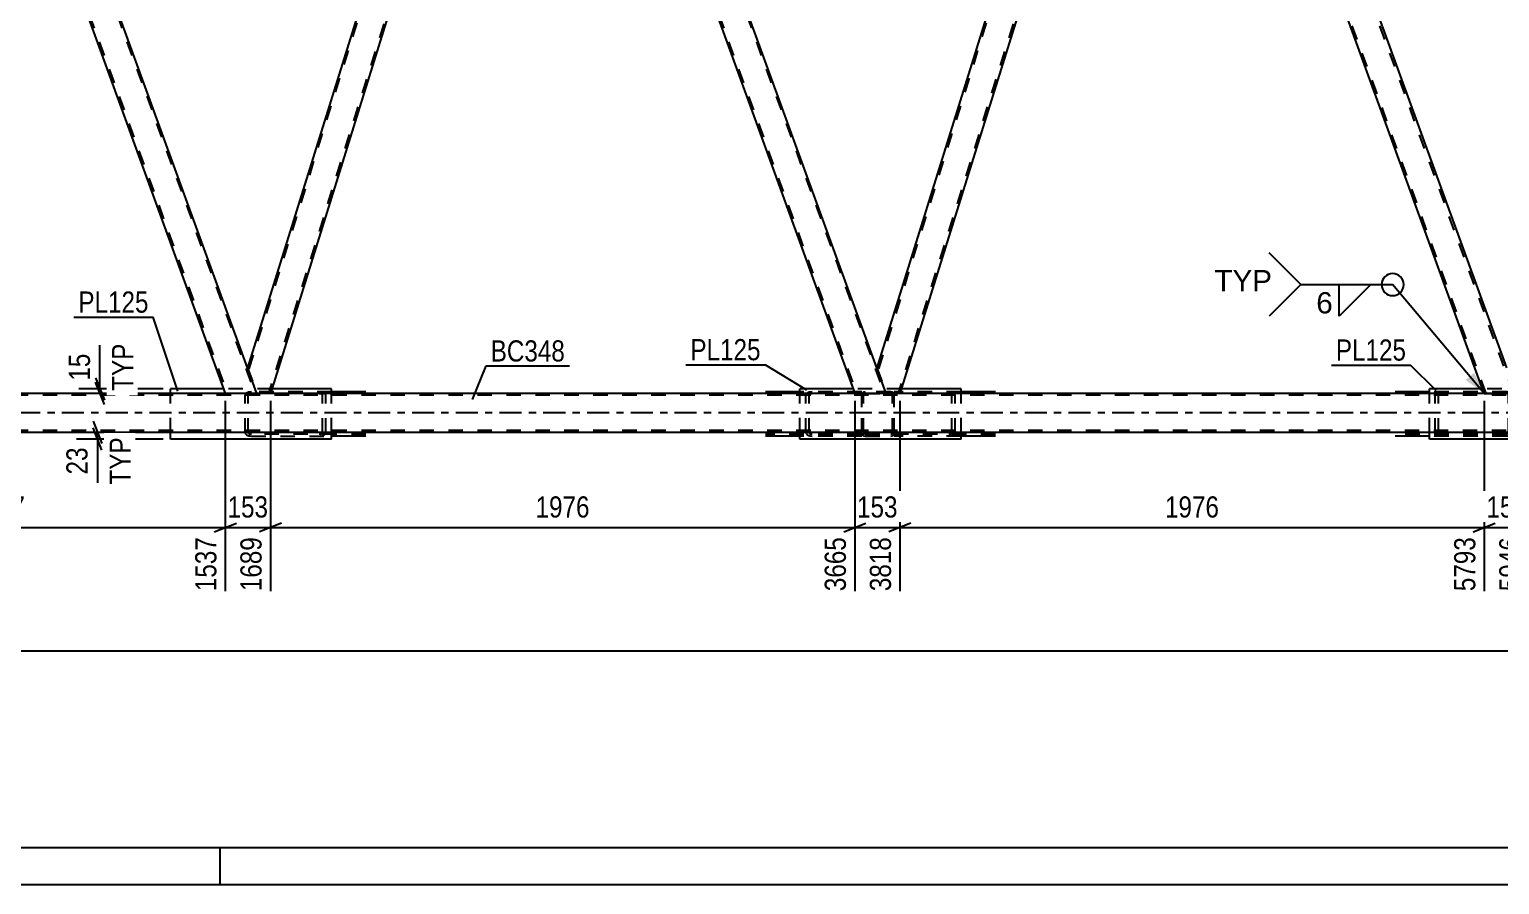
# Model space of a CAD drawing. Header units: millimetres. Extents: x -832 to 357, y -842 to -1.
# Drawn here: x -718.5 to -519.7, y -841.6 to -725.9 of the extents above; entities that cross this region are included whole.
import ezdxf

# ---------------------------------------------------------------- set-up
doc = ezdxf.new("R2010")
doc.units = ezdxf.units.MM
doc.linetypes.add('DXK_LINE_DOT2', pattern=[3.9198, 1.9599, -1.9599])
doc.linetypes.add('DXK_LINE_DOT3', pattern=[5.9187, 2.979, -0.9799, 0.9799, -0.9799])
doc.styles.add('Arial', font='ARIAL.TTF', dxfattribs={"height": 0.2})
doc.styles.add('Arial Narrow', font='ARIALN.TTF', dxfattribs={"height": 0.2})

# ---------------------------------------------------------------- blocks, each defined once
blk = doc.blocks.new('Unknown-570388851-1132')
at = {"color": 5, "linetype": 'Continuous'}
for p, q in [((-826.71, -836.6), (352.29, -836.6)), ((-692.71, -841.6), (-692.71, -836.6)), ((-831.71, -841.6), (357.29, -841.6))]:
    blk.add_line(p, q, dxfattribs=at)
blk = doc.blocks.new('Part-570388851-6476 - 6452')
at = {"color": 2, "linetype": 'Continuous'}
for p, q in [((-567.21, -653.92), (-603.91, -771.67)), ((-567.21, -653.92), (-567.17, -653.92)), ((-567.17, -653.92), (-565.89, -653.92)), ((-565.89, -653.92), (-564.34, -658.17)), ((-564.34, -658.17), (-600.8, -775.14)), ((-602.65, -775.14), (-603.91, -771.67))]:
    blk.add_line(p, q, dxfattribs=at)
at = {"color": 7, "linetype": 'DXK_LINE_DOT2'}
for p, q in [((-566.95, -653.92), (-603.77, -772.05)), ((-564.48, -657.8), (-601.05, -775.14)), ((-600.8, -775.14), (-602.65, -775.14))]:
    blk.add_line(p, q, dxfattribs=at)
blk = doc.blocks.new('Part-570388851-6500 - 6452')
at = {"color": 2, "linetype": 'Continuous'}
for p, q in [((-736.16, -653.92), (-692.04, -775.14)), ((-736.16, -653.92), (-736.12, -653.92)), ((-736.12, -653.92), (-732.41, -653.92)), ((-731.9, -653.92), (-732.41, -653.92)), ((-689.04, -771.67), (-731.9, -653.92))]:
    blk.add_line(p, q, dxfattribs=at)
at = {"color": 7, "linetype": 'DXK_LINE_DOT2'}
for p, q in [((-735.9, -653.92), (-691.78, -775.14)), ((-732.16, -653.92), (-688.03, -775.14)), ((-731.94, -653.92), (-732.05, -653.92)), ((-731.9, -653.92), (-731.94, -653.92)), ((-689.04, -771.67), (-687.78, -775.14)), ((-687.78, -775.14), (-692.04, -775.14))]:
    blk.add_line(p, q, dxfattribs=at)
blk = doc.blocks.new('Part-570388851-6543 - 6452')
at = {"color": 2, "linetype": 'Continuous'}
for p, q in [((-651.02, -653.92), (-650.98, -653.92)), ((-650.98, -653.92), (-647.28, -653.92)), ((-646.77, -653.92), (-647.28, -653.92)), ((-603.91, -771.67), (-646.77, -653.92)), ((-649.48, -658.17), (-606.9, -775.14))]:
    blk.add_line(p, q, dxfattribs=at)
at = {"color": 7, "linetype": 'DXK_LINE_DOT2'}
for p, q in [((-651.02, -653.92), (-649.48, -658.17)), ((-650.77, -653.92), (-606.65, -775.14)), ((-647.02, -653.92), (-602.9, -775.14)), ((-646.8, -653.92), (-646.92, -653.92)), ((-646.77, -653.92), (-646.8, -653.92)), ((-603.91, -771.67), (-602.65, -775.14)), ((-602.65, -775.14), (-606.9, -775.14))]:
    blk.add_line(p, q, dxfattribs=at)
blk = doc.blocks.new('Part-570388851-6618 - 6452')
at = {"color": 7, "linetype": 'DXK_LINE_DOT2'}
for p, q in [((-605.91, -775.22), (-605.95, -775.4)), ((-605.95, -780.44), (-605.95, -775.4)), ((-605.71, -775.4), (-605.69, -775.31)), ((-605.71, -780.44), (-605.71, -775.4)), ((-605.69, -775.31), (-605.64, -775.23)), ((-605.47, -774.92), (-605.65, -774.96)), ((-605.64, -775.23), (-605.56, -775.18)), ((-605.56, -775.18), (-605.47, -775.16)), ((-602.03, -774.92), (-605.47, -774.92)), ((-605.47, -775.16), (-602.03, -775.16)), ((-601.85, -774.96), (-602.03, -774.92)), ((-602.03, -775.16), (-601.94, -775.18)), ((-601.94, -775.18), (-601.86, -775.23)), ((-601.86, -775.23), (-601.81, -775.31)), ((-601.81, -775.31), (-601.79, -775.4)), ((-601.79, -780.44), (-601.79, -775.4)), ((-601.55, -775.4), (-601.59, -775.22)), ((-601.55, -780.44), (-601.55, -775.4)), ((-605.95, -780.44), (-605.91, -780.62)), ((-605.69, -780.53), (-605.71, -780.44)), ((-605.64, -780.61), (-605.69, -780.53)), ((-605.65, -780.88), (-605.47, -780.92)), ((-605.56, -780.66), (-605.64, -780.61)), ((-605.47, -780.68), (-605.56, -780.66)), ((-605.47, -780.68), (-602.03, -780.68)), ((-605.47, -780.92), (-602.03, -780.92)), ((-601.94, -780.66), (-602.03, -780.68)), ((-602.03, -780.92), (-601.85, -780.88)), ((-601.86, -780.61), (-601.94, -780.66)), ((-601.81, -780.53), (-601.86, -780.61)), ((-601.79, -780.44), (-601.81, -780.53)), ((-601.59, -780.62), (-601.55, -780.44))]:
    blk.add_line(p, q, dxfattribs=at)
for centre, start, end in [((-605.47, -775.4), 112.5001, 157.5001), ((-602.03, -775.4), 22.5001, 67.5001), ((-605.47, -780.44), 202.5001, 247.5001), ((-602.03, -780.44), 292.5001, 337.5001)]:
    blk.add_arc(centre, 0.48, start, end, dxfattribs=at)
blk = doc.blocks.new('Part-570388851-6558 - 6452')
at = {"color": 2, "linetype": 'Continuous'}
for p, q in [((-565.89, -653.92), (-565.85, -653.92)), ((-565.85, -653.92), (-562.14, -653.92)), ((-561.63, -653.92), (-562.14, -653.92)), ((-561.63, -653.92), (-518.77, -771.67)), ((-521.77, -775.14), (-564.34, -658.17))]:
    blk.add_line(p, q, dxfattribs=at)
at = {"color": 7, "linetype": 'DXK_LINE_DOT2'}
for p, q in [((-564.34, -658.17), (-565.89, -653.92)), ((-521.51, -775.14), (-565.63, -653.92)), ((-517.77, -775.14), (-561.89, -653.92)), ((-561.67, -653.92), (-561.78, -653.92)), ((-561.63, -653.92), (-561.67, -653.92)), ((-517.51, -775.14), (-518.77, -771.67)), ((-521.77, -775.14), (-517.51, -775.14))]:
    blk.add_line(p, q, dxfattribs=at)
blk = doc.blocks.new('Part-570388851-6671 - 6452')
at = {"color": 7, "linetype": 'DXK_LINE_DOT2'}
for p, q in [((-689.3, -775.22), (-689.37, -775.4)), ((-689.37, -780.44), (-689.37, -775.4)), ((-688.93, -775.4), (-688.9, -775.31)), ((-688.93, -780.44), (-688.93, -775.4)), ((-688.5, -774.92), (-688.83, -774.96)), ((-688.66, -775.18), (-688.5, -775.16)), ((-677.65, -774.92), (-688.5, -774.92)), ((-673.02, -775.16), (-688.5, -775.16)), ((-678.99, -774.96), (-679.33, -774.92)), ((-679.33, -775.16), (-679.16, -775.18)), ((-678.92, -775.31), (-678.89, -775.4)), ((-678.89, -780.44), (-678.89, -775.4)), ((-678.45, -775.4), (-678.52, -775.22)), ((-678.45, -780.44), (-678.45, -775.4)), ((-689.37, -780.44), (-689.3, -780.63)), ((-688.9, -780.54), (-688.93, -780.44)), ((-688.83, -780.89), (-688.5, -780.92)), ((-688.5, -780.68), (-688.66, -780.67)), ((-673.02, -780.68), (-688.5, -780.68)), ((-688.5, -780.92), (-677.65, -780.92)), ((-679.16, -780.67), (-679.33, -780.68)), ((-679.33, -780.92), (-678.99, -780.89)), ((-678.89, -780.44), (-678.92, -780.54)), ((-678.52, -780.63), (-678.45, -780.44))]:
    blk.add_line(p, q, dxfattribs=at)
at = {"color": 2, "linetype": 'Continuous'}
for p, q in [((-673.02, -774.92), (-677.65, -774.92)), ((-673.02, -780.92), (-677.65, -780.92))]:
    blk.add_line(p, q, dxfattribs=at)
at = {"color": 7, "linetype": 'DXK_LINE_DOT2'}
for centre, radius, start, end in [((-688.69, -775.77), 0.817, 99.5223, 138.0732), ((-688.6, -775.59), 0.408, 99.5223, 138.0732), ((-679.23, -775.59), 0.408, 41.9269, 80.4778), ((-679.13, -775.77), 0.817, 41.9269, 80.4778), ((-688.69, -780.08), 0.817, 221.9269, 260.4778), ((-688.6, -780.26), 0.408, 221.9269, 260.4778), ((-679.23, -780.26), 0.408, 279.5223, 318.0732), ((-679.13, -780.08), 0.817, 279.5223, 318.0732)]:
    blk.add_arc(centre, radius, start, end, dxfattribs=at)
blk = doc.blocks.new('Part-570388851-6673 - 6452')
at = {"color": 2, "linetype": 'Continuous'}
for p, q in [((-614.31, -774.92), (-618.95, -774.92)), ((-614.31, -780.92), (-618.95, -780.92))]:
    blk.add_line(p, q, dxfattribs=at)
at = {"color": 7, "linetype": 'DXK_LINE_DOT2'}
for p, q in [((-605.95, -775.16), (-618.95, -775.16)), ((-605.95, -774.92), (-614.31, -774.92)), ((-613.44, -775.22), (-613.51, -775.4)), ((-613.51, -780.44), (-613.51, -775.4)), ((-613.07, -775.4), (-613.04, -775.31)), ((-613.07, -780.44), (-613.07, -775.4)), ((-612.64, -774.92), (-612.97, -774.96)), ((-612.8, -775.18), (-612.64, -775.16)), ((-605.95, -780.92), (-605.95, -774.92)), ((-605.95, -780.68), (-618.95, -780.68)), ((-605.95, -780.92), (-614.31, -780.92)), ((-613.51, -780.44), (-613.44, -780.63)), ((-613.04, -780.54), (-613.07, -780.44)), ((-612.97, -780.89), (-612.64, -780.92)), ((-612.64, -780.68), (-612.8, -780.67))]:
    blk.add_line(p, q, dxfattribs=at)
for centre, radius, start, end in [((-612.84, -775.77), 0.817, 99.5223, 138.0732), ((-612.74, -775.59), 0.408, 99.5223, 138.0732), ((-612.84, -780.08), 0.817, 221.9269, 260.4778), ((-612.74, -780.26), 0.408, 221.9269, 260.4778)]:
    blk.add_arc(centre, radius, start, end, dxfattribs=at)
blk = doc.blocks.new('Part-570388851-6702 - 6452')
at = {"color": 2, "linetype": 'Continuous'}
for p, q in [((-607.13, -774.52), (-614.31, -774.52)), ((-614.31, -775.14), (-614.31, -774.52)), ((-592.52, -774.52), (-600.61, -774.52)), ((-592.52, -775.14), (-592.52, -774.52)), ((-614.31, -781.32), (-614.31, -780.42)), ((-592.52, -781.32), (-614.31, -781.32)), ((-592.52, -781.32), (-592.52, -780.42))]:
    blk.add_line(p, q, dxfattribs=at)
at = {"color": 7, "linetype": 'DXK_LINE_DOT2'}
for p, q in [((-614.31, -780.42), (-614.31, -775.14)), ((-600.61, -774.52), (-607.13, -774.52)), ((-592.52, -780.42), (-592.52, -775.14))]:
    blk.add_line(p, q, dxfattribs=at)
blk = doc.blocks.new('Part-570388851-6707 - 6452')
at = {"color": 2, "linetype": 'Continuous'}
for p, q in [((-692.26, -774.52), (-699.44, -774.52)), ((-699.44, -775.14), (-699.44, -774.52)), ((-677.65, -774.52), (-685.74, -774.52)), ((-677.65, -775.14), (-677.65, -774.52)), ((-699.44, -781.32), (-699.44, -780.42)), ((-677.65, -781.32), (-699.44, -781.32)), ((-677.65, -781.32), (-677.65, -780.42))]:
    blk.add_line(p, q, dxfattribs=at)
at = {"color": 7, "linetype": 'DXK_LINE_DOT2'}
for p, q in [((-699.44, -780.42), (-699.44, -775.14)), ((-685.74, -774.52), (-692.26, -774.52)), ((-677.65, -780.42), (-677.65, -775.14))]:
    blk.add_line(p, q, dxfattribs=at)
blk = doc.blocks.new('Part-570388851-6714 - 6452')
at = {"color": 2, "linetype": 'Continuous'}
for p, q in [((-652.34, -653.92), (-689.04, -771.67)), ((-652.34, -653.92), (-652.3, -653.92)), ((-652.3, -653.92), (-651.02, -653.92)), ((-651.02, -653.92), (-649.48, -658.17)), ((-649.48, -658.17), (-685.93, -775.14)), ((-687.78, -775.14), (-689.04, -771.67))]:
    blk.add_line(p, q, dxfattribs=at)
at = {"color": 7, "linetype": 'DXK_LINE_DOT2'}
for p, q in [((-652.09, -653.92), (-688.91, -772.05)), ((-649.61, -657.8), (-686.19, -775.14)), ((-685.93, -775.14), (-687.78, -775.14))]:
    blk.add_line(p, q, dxfattribs=at)
blk = doc.blocks.new('Part-570388851-6737 - 6452')
at = {"color": 2, "linetype": 'Continuous'}
for p, q in [((-521.99, -774.52), (-529.18, -774.52)), ((-529.18, -775.14), (-529.18, -774.52)), ((-507.39, -774.52), (-515.47, -774.52)), ((-507.39, -775.14), (-507.39, -774.52)), ((-529.18, -781.32), (-529.18, -780.42)), ((-507.39, -781.32), (-529.18, -781.32)), ((-507.39, -781.32), (-507.39, -780.42))]:
    blk.add_line(p, q, dxfattribs=at)
at = {"color": 7, "linetype": 'DXK_LINE_DOT2'}
for p, q in [((-529.18, -780.42), (-529.18, -775.14)), ((-515.47, -774.52), (-521.99, -774.52)), ((-507.39, -780.42), (-507.39, -775.14))]:
    blk.add_line(p, q, dxfattribs=at)
blk = doc.blocks.new('Part-570388851-6740 - 6452')
at = {"color": 2, "linetype": 'Continuous'}
for p, q in [((-529.18, -774.92), (-533.81, -774.92)), ((-529.18, -780.92), (-533.81, -780.92))]:
    blk.add_line(p, q, dxfattribs=at)
at = {"color": 7, "linetype": 'DXK_LINE_DOT2'}
for p, q in [((-518.72, -775.16), (-533.81, -775.16)), ((-518.72, -774.92), (-529.18, -774.92)), ((-528.31, -775.22), (-528.38, -775.4)), ((-528.38, -780.44), (-528.38, -775.4)), ((-527.94, -775.4), (-527.91, -775.31)), ((-527.94, -780.44), (-527.94, -775.4)), ((-527.5, -774.92), (-527.84, -774.96)), ((-527.67, -775.18), (-527.5, -775.16)), ((-519.1, -775.16), (-519.1, -774.92)), ((-518.55, -774.96), (-518.72, -774.92)), ((-518.72, -775.16), (-518.63, -775.18)), ((-518.63, -775.18), (-518.56, -775.23)), ((-518.56, -775.23), (-518.52, -775.31)), ((-518.41, -775.06), (-518.55, -774.96)), ((-518.52, -775.31), (-518.5, -775.4)), ((-518.5, -780.44), (-518.5, -775.4)), ((-518.31, -775.22), (-518.41, -775.06)), ((-518.28, -775.4), (-518.31, -775.22)), ((-518.28, -780.44), (-518.28, -775.4)), ((-518.72, -780.68), (-533.81, -780.68)), ((-518.72, -780.92), (-529.18, -780.92)), ((-528.38, -780.44), (-528.31, -780.63)), ((-527.91, -780.54), (-527.94, -780.44)), ((-527.84, -780.89), (-527.5, -780.92)), ((-527.5, -780.68), (-527.67, -780.67)), ((-519.1, -780.92), (-519.1, -780.68)), ((-518.63, -780.67), (-518.72, -780.68)), ((-518.72, -780.92), (-518.55, -780.89)), ((-518.56, -780.61), (-518.63, -780.67)), ((-518.52, -780.54), (-518.56, -780.61)), ((-518.55, -780.89), (-518.41, -780.78)), ((-518.5, -780.44), (-518.52, -780.54)), ((-518.41, -780.78), (-518.31, -780.63)), ((-518.31, -780.63), (-518.28, -780.44))]:
    blk.add_line(p, q, dxfattribs=at)
for centre, radius, start, end in [((-527.7, -775.77), 0.817, 99.5223, 138.0732), ((-527.6, -775.59), 0.408, 99.5223, 138.0732), ((-527.7, -780.08), 0.817, 221.9269, 260.4778), ((-527.6, -780.26), 0.408, 221.9269, 260.4778)]:
    blk.add_arc(centre, radius, start, end, dxfattribs=at)
blk = doc.blocks.new('Part-570388851-6741 - 6452')
at = {"color": 7, "linetype": 'DXK_LINE_DOT2'}
for p, q in [((-601.55, -780.92), (-601.55, -774.92)), ((-592.52, -774.92), (-601.55, -774.92)), ((-587.88, -775.16), (-601.55, -775.16)), ((-593.86, -774.96), (-594.19, -774.92)), ((-594.19, -775.16), (-594.03, -775.18)), ((-593.79, -775.31), (-593.76, -775.4)), ((-593.76, -780.44), (-593.76, -775.4)), ((-593.32, -775.4), (-593.39, -775.22)), ((-593.32, -780.44), (-593.32, -775.4)), ((-587.88, -780.68), (-601.55, -780.68)), ((-592.52, -780.92), (-601.55, -780.92)), ((-594.03, -780.67), (-594.19, -780.68)), ((-594.19, -780.92), (-593.86, -780.89)), ((-593.76, -780.44), (-593.79, -780.54)), ((-593.39, -780.63), (-593.32, -780.44))]:
    blk.add_line(p, q, dxfattribs=at)
at = {"color": 2, "linetype": 'Continuous'}
for p, q in [((-587.88, -774.92), (-592.52, -774.92)), ((-587.88, -780.92), (-592.52, -780.92))]:
    blk.add_line(p, q, dxfattribs=at)
at = {"color": 7, "linetype": 'DXK_LINE_DOT2'}
for centre, radius, start, end in [((-594.09, -775.59), 0.408, 41.9269, 80.4778), ((-593.99, -775.77), 0.817, 41.9269, 80.4778), ((-594.09, -780.26), 0.408, 279.5223, 318.0732), ((-593.99, -780.08), 0.817, 279.5223, 318.0732)]:
    blk.add_arc(centre, radius, start, end, dxfattribs=at)
blk = doc.blocks.new('Part-570388851-6911 - 6452')
at = {"color": 2, "linetype": 'Continuous'}
for p, q in [((-71.93, -775.14), (-753.51, -775.14)), ((-71.93, -780.42), (-753.51, -780.42))]:
    blk.add_line(p, q, dxfattribs=at)
at = {"color": 7, "linetype": 'DXK_LINE_DOT2'}
for p, q in [((-71.93, -775.38), (-753.51, -775.38)), ((-71.93, -780.18), (-753.51, -780.18))]:
    blk.add_line(p, q, dxfattribs=at)
at = {"color": 7, "linetype": 'DXK_LINE_DOT3'}
blk.add_line((-71.93, -777.78), (-753.51, -777.78), dxfattribs=at)
blk = doc.blocks.new('StraightDimension-570388851-24568 - 6452')
at = {"color": 7, "linetype": 'Continuous'}
for p, q in [((-600.8, -776.14), (-600.8, -801.9)), ((-521.77, -776.14), (-521.77, -801.9)), ((-599.3, -792.69), (-602.3, -793.89)), ((-600.8, -793.29), (-521.77, -793.29)), ((-523.27, -793.89), (-520.27, -792.69))]:
    blk.add_line(p, q, dxfattribs=at)
at = {"color": 0}
blk.add_wipeout([(-557.03, -792.54), (-557.03, -788.34), (-565.54, -788.34), (-565.54, -792.54)], dxfattribs=at)
at = {"color": 0, "linetype": 'Continuous'}
blk.add_wipeout([(-522.37, -793.99), (-526.57, -793.99), (-526.57, -802.5), (-522.37, -802.5)], dxfattribs=at)
at = {"color": 3, "style": 'Arial Narrow'}
blk.add_text('1976', height=2.863, dxfattribs=at).set_placement((-564.94, -791.94))
at = {"color": 3, "linetype": 'Continuous', "style": 'Arial Narrow'}
blk.add_text('5793', height=2.863, rotation=90.0002, dxfattribs=at).set_placement((-522.97, -801.9))
blk = doc.blocks.new('StraightDimension-570388851-24571 - 6452')
at = {"color": 7, "linetype": 'Continuous'}
for p, q in [((-692.04, -776.14), (-692.04, -801.9)), ((-685.93, -776.14), (-685.93, -801.9)), ((-693.54, -793.89), (-690.54, -792.69)), ((-692.04, -793.29), (-685.93, -793.29)), ((-684.43, -792.69), (-687.43, -793.89))]:
    blk.add_line(p, q, dxfattribs=at)
at = {"color": 0}
blk.add_wipeout([(-685.64, -792.54), (-685.64, -788.34), (-692.33, -788.34), (-692.33, -792.54)], dxfattribs=at)
at = {"color": 0, "linetype": 'Continuous'}
blk.add_wipeout([(-686.53, -793.99), (-690.73, -793.99), (-690.73, -802.5), (-686.53, -802.5)], dxfattribs=at)
at = {"color": 3, "style": 'Arial Narrow'}
blk.add_text('153', height=2.863, dxfattribs=at).set_placement((-691.73, -791.94))
at = {"color": 3, "linetype": 'Continuous', "style": 'Arial Narrow'}
blk.add_text('1689', height=2.863, rotation=90.0002, dxfattribs=at).set_placement((-687.13, -801.9))
blk = doc.blocks.new('StraightDimension-570388851-24572 - 6452')
at = {"color": 7, "linetype": 'Continuous'}
for p, q in [((-692.04, -776.14), (-692.04, -801.9)), ((-753.51, -781.42), (-753.51, -796.41)), ((-752.01, -792.69), (-755.01, -793.89)), ((-753.51, -793.29), (-692.04, -793.29)), ((-693.54, -793.89), (-690.54, -792.69))]:
    blk.add_line(p, q, dxfattribs=at)
at = {"color": 0}
blk.add_wipeout([(-718.51, -792.54), (-718.51, -788.34), (-727.03, -788.34), (-727.03, -792.54)], dxfattribs=at)
at = {"color": 0, "linetype": 'Continuous'}
for points in [[(-754.11, -793.99), (-758.31, -793.99), (-758.31, -797.01), (-754.11, -797.01)], [(-692.64, -793.99), (-696.84, -793.99), (-696.84, -802.5), (-692.64, -802.5)]]:
    blk.add_wipeout(points, dxfattribs=at)
at = {"color": 3, "style": 'Arial Narrow'}
blk.add_text('1537', height=2.863, dxfattribs=at).set_placement((-726.43, -791.94))
at = {"color": 3, "linetype": 'Continuous', "style": 'Arial Narrow'}
for s, height, p in [('0', 2.86, (-754.71, -796.41)), ('1537', 2.863, (-693.24, -801.9))]:
    blk.add_text(s, height=height, rotation=90.0002, dxfattribs=at).set_placement(p)
blk = doc.blocks.new('StraightDimension-570388851-24569 - 6452')
at = {"color": 7, "linetype": 'Continuous'}
for p, q in [((-606.9, -776.14), (-606.9, -801.9)), ((-600.8, -776.14), (-600.8, -801.9)), ((-608.4, -793.89), (-605.4, -792.69)), ((-606.9, -793.29), (-600.8, -793.29)), ((-599.3, -792.69), (-602.3, -793.89))]:
    blk.add_line(p, q, dxfattribs=at)
at = {"color": 0}
blk.add_wipeout([(-600.51, -792.54), (-600.51, -788.34), (-607.19, -788.34), (-607.19, -792.54)], dxfattribs=at)
at = {"color": 0, "linetype": 'Continuous'}
blk.add_wipeout([(-601.4, -793.99), (-605.6, -793.99), (-605.6, -802.5), (-601.4, -802.5)], dxfattribs=at)
at = {"color": 3, "style": 'Arial Narrow'}
blk.add_text('153', height=2.863, dxfattribs=at).set_placement((-606.59, -791.94))
at = {"color": 3, "linetype": 'Continuous', "style": 'Arial Narrow'}
blk.add_text('3818', height=2.863, rotation=90.0002, dxfattribs=at).set_placement((-602, -801.9))
blk = doc.blocks.new('StraightDimension-570388851-24570 - 6452')
at = {"color": 7, "linetype": 'Continuous'}
for p, q in [((-685.93, -776.14), (-685.93, -801.9)), ((-606.9, -776.14), (-606.9, -801.9)), ((-684.43, -792.69), (-687.43, -793.89)), ((-685.93, -793.29), (-606.9, -793.29)), ((-608.4, -793.89), (-605.4, -792.69))]:
    blk.add_line(p, q, dxfattribs=at)
at = {"color": 0}
blk.add_wipeout([(-642.16, -792.54), (-642.16, -788.34), (-650.67, -788.34), (-650.67, -792.54)], dxfattribs=at)
at = {"color": 0, "linetype": 'Continuous'}
blk.add_wipeout([(-607.5, -793.99), (-611.7, -793.99), (-611.7, -802.5), (-607.5, -802.5)], dxfattribs=at)
at = {"color": 3, "style": 'Arial Narrow'}
blk.add_text('1976', height=2.863, dxfattribs=at).set_placement((-650.07, -791.94))
at = {"color": 3, "linetype": 'Continuous', "style": 'Arial Narrow'}
blk.add_text('3665', height=2.863, rotation=90.0002, dxfattribs=at).set_placement((-608.1, -801.9))
blk = doc.blocks.new('StraightDimension-570388851-24871 - 6452')
at = {"color": 7, "linetype": 'Continuous'}
blk.add_line((-792.18, -809.97), (-62.67, -809.97), dxfattribs=at)
blk = doc.blocks.new('StraightDimension-570388851-24883 - 6452')
at = {"color": 7, "linetype": 'Continuous'}
for p, q in [((-709.59, -773.04), (-708.39, -776.04)), ((-700.44, -774.54), (-711.84, -774.54)), ((-700.44, -775.14), (-711.84, -775.14)), ((-708.39, -776.64), (-709.59, -773.64)), ((-708.99, -775.14), (-708.99, -774.54))]:
    blk.add_line(p, q, dxfattribs=at)
at = {"color": 0}
blk.add_wipeout([(-709.74, -769.16), (-713.94, -769.16), (-713.94, -774.02), (-709.74, -774.02)], dxfattribs=at)
at = {"color": 7, "linetype": 'Continuous'}
blk.add_line((-708.99, -774.54), (-708.99, -768.64), dxfattribs=at)
at = {"color": 3, "style": 'Arial Narrow'}
blk.add_text('15', height=2.863, rotation=90.0002, dxfattribs=at).set_placement((-710.34, -773.42))
at = {"color": 0, "linetype": 'Continuous'}
blk.add_wipeout([(-703.89, -767.8), (-708.09, -767.8), (-708.09, -775.39), (-703.89, -775.39)], dxfattribs=at)
at = {"color": 7, "linetype": 'Continuous'}
blk.add_line((-708.99, -774.54), (-708.99, -768.64), dxfattribs=at)
at = {"color": 3, "linetype": 'Continuous', "style": 'Arial Narrow'}
blk.add_text('TYP', height=2.863, rotation=90.0002, dxfattribs=at).set_placement((-704.49, -774.79))
blk = doc.blocks.new('StraightDimension-570388851-7481 - 6452')
at = {"color": 7, "linetype": 'Continuous'}
blk.add_line((-728.69, -780.41), (-193.5, -780.41), dxfattribs=at)
blk = doc.blocks.new('StraightDimension-570388851-8224 - 6452')
at = {"color": 7, "linetype": 'Continuous'}
for p, q in [((-709.92, -778.92), (-708.72, -781.92)), ((-700.44, -780.42), (-712.17, -780.42)), ((-700.44, -781.32), (-712.17, -781.32)), ((-708.72, -782.82), (-709.92, -779.82)), ((-709.32, -781.32), (-709.32, -780.42))]:
    blk.add_line(p, q, dxfattribs=at)
at = {"color": 0}
blk.add_wipeout([(-710.07, -781.85), (-714.27, -781.85), (-714.27, -786.71), (-710.07, -786.71)], dxfattribs=at)
at = {"color": 7, "linetype": 'Continuous'}
blk.add_line((-709.32, -781.32), (-709.32, -787.23), dxfattribs=at)
at = {"color": 3, "style": 'Arial Narrow'}
blk.add_text('23', height=2.863, rotation=90.0002, dxfattribs=at).set_placement((-710.67, -786.11))
at = {"color": 0, "linetype": 'Continuous'}
blk.add_wipeout([(-704.22, -780.48), (-708.42, -780.48), (-708.42, -788.07), (-704.22, -788.07)], dxfattribs=at)
at = {"color": 7, "linetype": 'Continuous'}
blk.add_line((-709.32, -781.32), (-709.32, -787.23), dxfattribs=at)
at = {"color": 3, "linetype": 'Continuous', "style": 'Arial Narrow'}
blk.add_text('TYP', height=2.863, rotation=90.0002, dxfattribs=at).set_placement((-704.82, -787.47))
blk = doc.blocks.new('StraightDimension-570388851-24567 - 6452')
at = {"color": 7, "linetype": 'Continuous'}
for p, q in [((-521.77, -776.14), (-521.77, -801.9)), ((-515.67, -776.14), (-515.67, -801.9)), ((-523.27, -793.89), (-520.27, -792.69)), ((-521.77, -793.29), (-515.67, -793.29)), ((-514.17, -792.69), (-517.17, -793.89))]:
    blk.add_line(p, q, dxfattribs=at)
at = {"color": 0}
blk.add_wipeout([(-515.37, -792.54), (-515.37, -788.34), (-522.06, -788.34), (-522.06, -792.54)], dxfattribs=at)
at = {"color": 0, "linetype": 'Continuous'}
blk.add_wipeout([(-516.27, -793.99), (-520.47, -793.99), (-520.47, -802.5), (-516.27, -802.5)], dxfattribs=at)
at = {"color": 3, "style": 'Arial Narrow'}
blk.add_text('153', height=2.863, dxfattribs=at).set_placement((-521.46, -791.94))
at = {"color": 3, "linetype": 'Continuous', "style": 'Arial Narrow'}
blk.add_text('5946', height=2.863, rotation=90.0002, dxfattribs=at).set_placement((-516.87, -801.9))
blk = doc.blocks.new('Mark-570388851-6733 - 6452')
at = {"color": 0}
blk.add_wipeout([(-532.33, -770.71), (-532.33, -767.71), (-541.83, -767.71), (-541.83, -770.71)], dxfattribs=at)
blk.add_wipeout([(-532.33, -770.71), (-532.33, -767.71), (-541.83, -767.71), (-541.83, -770.71)], dxfattribs=at)
at = {"color": 30, "linetype": 'Continuous'}
for p in [(-542.43, -771.31), (-528.26, -774.75)]:
    blk.add_line(p, (-531.73, -771.31), dxfattribs=at)
at = {"color": 3, "style": 'Arial Narrow'}
blk.add_text('PL125', height=2.863, dxfattribs=at).set_placement((-541.83, -770.71))
blk = doc.blocks.new('Mark-570388851-6698 - 6452')
at = {"color": 0}
blk.add_wipeout([(-619.62, -770.66), (-619.62, -767.66), (-629.13, -767.66), (-629.13, -770.66)], dxfattribs=at)
blk.add_wipeout([(-619.62, -770.66), (-619.62, -767.66), (-629.13, -767.66), (-629.13, -770.66)], dxfattribs=at)
at = {"color": 30, "linetype": 'Continuous'}
for p in [(-629.73, -771.26), (-613.36, -774.7)]:
    blk.add_line(p, (-619.02, -771.26), dxfattribs=at)
at = {"color": 3, "style": 'Arial Narrow'}
blk.add_text('PL125', height=2.863, dxfattribs=at).set_placement((-629.13, -770.66))
blk = doc.blocks.new('Mark-570388851-6703 - 6452')
at = {"color": 0}
blk.add_wipeout([(-702.4, -764.22), (-702.4, -761.22), (-711.91, -761.22), (-711.91, -764.22)], dxfattribs=at)
blk.add_wipeout([(-702.4, -764.22), (-702.4, -761.22), (-711.91, -761.22), (-711.91, -764.22)], dxfattribs=at)
at = {"color": 30, "linetype": 'Continuous'}
for p in [(-712.51, -764.82), (-698.46, -774.84)]:
    blk.add_line(p, (-701.8, -764.82), dxfattribs=at)
at = {"color": 3, "style": 'Arial Narrow'}
blk.add_text('PL125', height=2.863, dxfattribs=at).set_placement((-711.91, -764.22))
blk = doc.blocks.new('Mark-570388851-6907 - 6452')
at = {"color": 0}
blk.add_wipeout([(-646.09, -770.83), (-646.09, -767.83), (-656.14, -767.83), (-656.14, -770.83)], dxfattribs=at)
blk.add_wipeout([(-646.09, -770.83), (-646.09, -767.83), (-656.14, -767.83), (-656.14, -770.83)], dxfattribs=at)
at = {"color": 30, "linetype": 'Continuous'}
for p, q in [((-658.58, -775.97), (-656.74, -771.43)), ((-656.74, -771.43), (-645.49, -771.43))]:
    blk.add_line(p, q, dxfattribs=at)
at = {"color": 3, "style": 'Arial Narrow'}
blk.add_text('BC348', height=2.863, dxfattribs=at).set_placement((-656.14, -770.83))
blk = doc.blocks.new('WeldMark-570388851-25633 - 6452')
at = {"linetype": 'Continuous'}
blk.add_hatch(color=30, dxfattribs=at).paths.add_polyline_path([(-523.13, -772.37), (-521.77, -775.14), (-524.27, -773.33)])
at = {"color": 3, "linetype": 'Continuous'}
for q in [(-550.86, -756.14), (-550.86, -764.71)]:
    blk.add_line((-546.58, -760.42), q, dxfattribs=at)
at = {"color": 30, "linetype": 'Continuous'}
blk.add_line((-521.77, -775.14), (-534.15, -760.42), dxfattribs=at)
at = {"color": 3, "linetype": 'Continuous'}
for start, end in [(90, 270), (270, 90)]:
    blk.add_arc((-534.15, -760.42), 1.5, start, end, dxfattribs=at)
at = {"color": 0}
blk.add_wipeout([(-542.05, -764.52), (-542.05, -761.12), (-544.68, -761.12), (-544.68, -764.52)], dxfattribs=at)
at = {"color": 30, "linetype": 'Continuous'}
blk.add_line((-546.58, -760.42), (-534.15, -760.42), dxfattribs=at)
at = {"color": 3, "linetype": 'Continuous'}
for p, q in [((-541.4, -760.42), (-537.11, -760.42)), ((-537.11, -760.42), (-541.4, -764.71)), ((-541.4, -764.71), (-541.4, -760.42))]:
    blk.add_line(p, q, dxfattribs=at)
at = {"color": 3, "style": 'Arial'}
blk.add_text('6', height=2.87, dxfattribs=at).set_placement((-544.48, -764.32))
at = {"color": 0, "linetype": 'Continuous'}
blk.add_wipeout([(-550.48, -761.32), (-550.48, -758.32), (-558.25, -758.32), (-558.25, -761.32)], dxfattribs=at)
blk.add_wipeout([(-550.48, -761.32), (-550.48, -758.32), (-558.25, -758.32), (-558.25, -761.32)], dxfattribs=at)
at = {"color": 3, "linetype": 'Continuous', "style": 'Arial'}
blk.add_text('TYP', height=2.865, dxfattribs=at).set_placement((-558.25, -761.32))

msp = doc.modelspace()

# ---------------------------------------------------------------- block references
for name in ['Unknown-570388851-1132', 'Part-570388851-6500 - 6452', 'Part-570388851-6714 - 6452', 'Part-570388851-6543 - 6452', 'Part-570388851-6476 - 6452', 'Part-570388851-6558 - 6452', 'Part-570388851-6911 - 6452', 'Part-570388851-6707 - 6452', 'Part-570388851-6671 - 6452', 'Part-570388851-6673 - 6452', 'Part-570388851-6702 - 6452', 'Part-570388851-6618 - 6452', 'Part-570388851-6741 - 6452', 'Part-570388851-6740 - 6452', 'Part-570388851-6737 - 6452']:
    msp.add_blockref(name, (0, 0))

# ---------------------------------------------------------------- next in the draw order: block references
for name in ['StraightDimension-570388851-24571 - 6452', 'StraightDimension-570388851-24568 - 6452']:
    msp.add_blockref(name, (0, 0))

# ---------------------------------------------------------------- next in the draw order: block references
for name in ['StraightDimension-570388851-24572 - 6452', 'StraightDimension-570388851-24569 - 6452']:
    msp.add_blockref(name, (0, 0))

# ---------------------------------------------------------------- next in the draw order: block references
msp.add_blockref('StraightDimension-570388851-24570 - 6452', (0, 0))

# ---------------------------------------------------------------- next in the draw order: block references
msp.add_blockref('StraightDimension-570388851-24871 - 6452', (0, 0))

# ---------------------------------------------------------------- next in the draw order: block references
for name in ['StraightDimension-570388851-24883 - 6452', 'Mark-570388851-6907 - 6452', 'Mark-570388851-6698 - 6452', 'Mark-570388851-6733 - 6452', 'StraightDimension-570388851-7481 - 6452']:
    msp.add_blockref(name, (0, 0))

# ---------------------------------------------------------------- next in the draw order: block references
for name in ['WeldMark-570388851-25633 - 6452', 'Mark-570388851-6703 - 6452', 'StraightDimension-570388851-24567 - 6452', 'StraightDimension-570388851-8224 - 6452']:
    msp.add_blockref(name, (0, 0))

doc.saveas('drawing.dxf')
